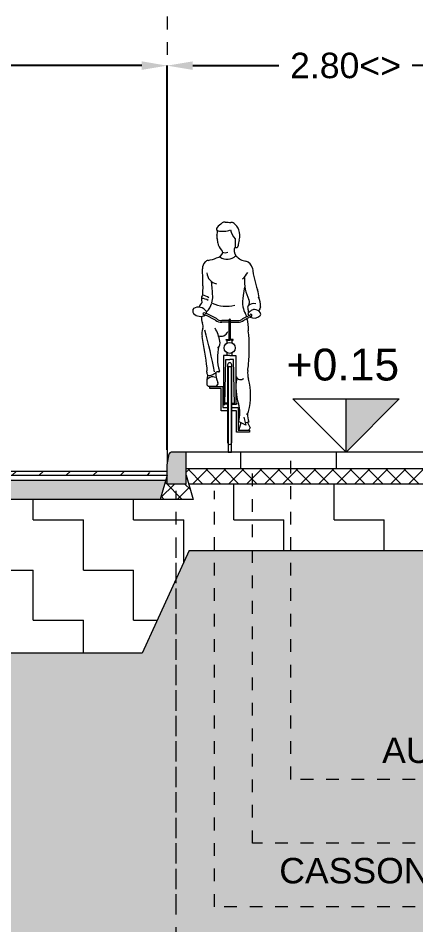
# Model space of a CAD drawing. Header units: millimetres. Extents: x -19 to 261, y -91 to 25.
# Drawn here: x 225.5 to 228.62, y -3.57 to 3.54 of the extents above; entities that cross this region are included whole.
import ezdxf

# ---------------------------------------------------------------- set-up
doc = ezdxf.new("R2010")
doc.units = ezdxf.units.MM
doc.linetypes.add('ACAD_ISO14W100_S12', pattern=[0.06, 0, -0.03, 0, -0.03])
doc.linetypes.add('ALL_S14', pattern=[0.08, 0, -0.08])
doc.layers.get('0').update_dxf_attribs({"true_color": 0x000000})
doc.layers.add('XR$3$STANDARD_1', color=7, linetype='Continuous', lineweight=18, true_color=0x000000)
doc.styles.add('ARIAL', font='arial.ttf')
doc.styles.add('DIMSTYLE_5', font='arial.ttf')
doc.dimstyles.new('DIMSTYLE_5', dxfattribs={"dimtxt": 0.2, "dimasz": 0.2, "dimexe": 0, "dimexo": 1e-06, "dimgap": 0.1, "dimtad": 0, "dimtoh": 1, "dimzin": 1, "dimdsep": 46, "dimtxsty": 'DIMSTYLE_5', "dimcen": 0, "dimadec": 0, "dimazin": 0, "dimtfac": 1, "dimtdec": 4, "dimtix": 1, "dimtofl": 0, "dimtmove": 1, "dimatfit": 3, "dimfxl": 1, "dimtolj": 1, "dimtzin": 1, "dimarcsym": 0})
pattern_1 = [(0, (0.7875, 0.7875), (0.39375, 0.39375), [0.39375, -0.39375]), (90, (0.7875, 0.7875), (-0.39375, 0.39375), [0.39375, -0.39375])]
pattern_2 = [(45, (0, 0), (-0.07071068, 0.07071068), []), (135, (0, 0), (-0.07071068, -0.07071068), [])]

# ---------------------------------------------------------------- blocks, each defined once
blk = doc.blocks.new('*D33')
at = {"color": 0, "lineweight": -2}
for p, q in [((226.6711, 5.157), (226.6711, 4.1217)), ((226.8711, 4.1217), (229.2495, 4.1217)), ((232.6711, 4.1217), (230.2927, 4.1217)), ((232.8711, 3.1722), (232.8711, 4.1217))]:
    blk.add_line(p, q, dxfattribs=at)
at = {"color": 0}
for points in [[(226.8711, 4.155), (226.8711, 4.0883), (226.6711, 4.1217)], [(232.6711, 4.0883), (232.6711, 4.155), (232.8711, 4.1217)]]:
    blk.add_solid(points, dxfattribs=at)
at = {"layer": 'Defpoints', "color": 0}
for p in [(226.6711, 5.157), (232.8711, 4.1217), (232.8711, 3.1722)]:
    blk.add_point(p, dxfattribs=at)
at = {"color": 0, "insert": (229.7711, 4.1217), "char_height": 0.2, "attachment_point": 5, "style": 'DIMSTYLE_5'}
blk.add_mtext('\\A1;6.20<>', dxfattribs=at)
blk = doc.blocks.new('COMPLEXOBJECT_2')
at = {"layer": 'XR$3$STANDARD_1', "color": 18, "lineweight": 18, "true_color": 0x000000}
for p, q in [((227.2051, 1.8141), (227.2047, 1.7497)), ((227.0502, 1.1751), (226.9732, 1.2144)), ((227.0576, 1.1865), (226.9744, 1.229)), ((227.2655, 1.1865), (227.3249, 1.2168)), ((227.1543, 1.1717), (227.0987, 1.1717)), ((227.1543, 1.1582), (227.0987, 1.1582)), ((227.1543, 1.1739), (227.1543, 1.0234)), ((227.1688, 1.0234), (227.1688, 1.1739)), ((227.1688, 1.1717), (227.2244, 1.1717)), ((227.1688, 1.1582), (227.2244, 1.1582)), ((227.2729, 1.1751), (227.3311, 1.2048)), ((227.1349, 1.0163), (227.1349, 1.0234)), ((227.1349, 1.0234), (227.1616, 1.0234)), ((227.1413, 1.0163), (227.1349, 1.0163)), ((227.1413, 0.9952), (227.1413, 1.0163)), ((227.1413, 1.0163), (227.1616, 1.0163)), ((227.1883, 1.0234), (227.1616, 1.0234)), ((227.1818, 1.0163), (227.1616, 1.0163)), ((227.1818, 1.0163), (227.1883, 1.0163)), ((227.1818, 0.9952), (227.1818, 1.0163)), ((227.1883, 1.0163), (227.1883, 1.0234)), ((227.1616, 0.8977), (227.1135, 0.8977)), ((227.1135, 0.8977), (227.1135, 0.5119)), ((227.1236, 0.5119), (227.1312, 0.8646)), ((227.1312, 0.8646), (227.1616, 0.8646)), ((227.1413, 0.8977), (227.1413, 0.9187)), ((227.1616, 0.8977), (227.2096, 0.8977)), ((227.1919, 0.8646), (227.1616, 0.8646)), ((227.1818, 0.8977), (227.1818, 0.9187)), ((227.1996, 0.5119), (227.1919, 0.8646)), ((227.2096, 0.8977), (227.2096, 0.5119)), ((227.1455, 0.8238), (227.1455, 0.215)), ((227.1499, 0.8072), (227.1499, 0.1381)), ((227.1759, 0.8072), (227.1499, 0.8072)), ((227.1759, 0.4206), (227.1759, 0.8072)), ((227.1776, 0.2148), (227.1776, 0.8238)), ((227.0068, 0.6391), (227.0068, 0.6549)), ((227.0068, 0.6549), (227.1091, 0.6549)), ((227.1091, 0.6549), (227.1091, 0.5232)), ((227.0955, 0.6391), (227.0068, 0.6391)), ((227.0955, 0.4625), (227.0955, 0.6391)), ((227.1135, 0.5232), (227.1069, 0.5232)), ((227.1069, 0.5232), (227.1069, 0.5154)), ((227.1135, 0.5154), (227.1069, 0.5154)), ((227.1091, 0.5154), (227.1091, 0.4882)), ((227.1135, 0.5119), (227.1236, 0.5119)), ((227.1455, 0.5154), (227.1236, 0.5154)), ((227.1455, 0.5232), (227.1238, 0.5232)), ((227.1776, 0.5232), (227.1993, 0.5232)), ((227.1776, 0.5154), (227.1995, 0.5154)), ((227.2096, 0.5119), (227.1996, 0.5119)), ((227.2096, 0.5232), (227.2163, 0.5232)), ((227.2096, 0.5154), (227.2163, 0.5154)), ((227.2163, 0.5232), (227.2163, 0.5154)), ((227.1455, 0.4625), (227.0955, 0.4625)), ((227.1091, 0.4882), (227.1455, 0.4882)), ((227.1776, 0.4882), (227.2276, 0.4882)), ((227.214, 0.4625), (227.1776, 0.4625)), ((227.214, 0.2959), (227.214, 0.4625)), ((227.2276, 0.4882), (227.2276, 0.3116)), ((227.1759, 0.1381), (227.1759, 0.4206)), ((227.2881, 0.3494), (227.2298, 0.3782)), ((227.2479, 0.3693), (227.2345, 0.3139)), ((227.2731, 0.4138), (227.2881, 0.3494)), ((227.3116, 0.3748), (227.2831, 0.3677)), ((227.3023, 0.3725), (227.3216, 0.3287)), ((227.3164, 0.2959), (227.214, 0.2959)), ((227.2276, 0.3116), (227.3164, 0.3116)), ((227.3164, 0.3116), (227.3164, 0.2959)), ((227.1499, 0.1381), (227.1759, 0.1381))]:
    blk.add_line(p, q, dxfattribs=at)
blk.add_circle((227.1616, 0.9569), 0.0433, dxfattribs=at)
for centre, radius, start, end in [((227.3615, 1.6134), 0.4156, 128.75854, 136.03764), ((227.1225, 1.9111), 0.0338, 82.41992, 128.75854), ((227.1648, 2.2292), 0.2871, 262.41992, 271.04607), ((227.1708, 1.9007), 0.0415, 53.34722, 91.04607), ((227.1284, 1.8437), 0.1125, 20.2023, 53.34722), ((227.0734, 1.8913), 0.0153, 136.03764, 258.1444), ((226.974, 1.8641), 0.091, 344.99393, 9.63663), ((227.107, 2.0515), 0.179, 258.1444, 289.74299), ((227.308, 1.9149), 0.1441, 192.78346, 224.4062), ((227.12, 1.8406), 0.1215, 342.26765, 20.2023), ((227.1105, 1.8275), 0.0503, 164.99393, 204.23322), ((227.0129, 1.7836), 0.0568, 357.67431, 24.23322), ((227.1559, 1.7883), 0.0866, 184.65829, 227.16266), ((227.3885, 1.7548), 0.1604, 162.26765, 178.98137), ((227.0753, 1.7014), 0.032, 5.25511, 47.16266), ((227.1257, 1.7451), 0.0413, 239.89895, 299.38872), ((227.2536, 1.7187), 0.058, 147.60237, 224.49401), ((227.215, 1.7579), 0.0131, 218.24711, 358.98137), ((226.9988, 1.6021), 0.042, 99.24383, 136.00279), ((226.9492, 1.9066), 0.2665, 279.24383, 294.2493), ((227.0531, 1.7196), 0.0562, 275.72859, 344.18728), ((227.1416, 1.7463), 0.0942, 232.57696, 316.15659), ((227.3179, 1.7818), 0.1481, 224.49401, 258.64869), ((227.022, 1.5797), 0.0743, 136.00279, 181.83376), ((222.0289, 1.3522), 4.924, 1.07184, 2.62103), ((227.2762, 1.5739), 0.064, 7.4567, 78.64869), ((228.1899, 1.6935), 0.8576, 187.4567, 199.08496), ((227.0796, 1.5552), 0.0988, 185.10136, 257.03365), ((227.1299, 1.6481), 0.1997, 311.54118, 330.42687), ((227.6146, 1.4851), 0.3375, 176.46716, 206.4744), ((226.3065, 1.4322), 0.6457, 354.70902, 1.07184), ((226.1045, 1.3399), 0.9242, 1.50268, 8.37909), ((228.8981, 1.1012), 1.6531, 168.2757, 170.72088), ((226.965, 1.3506), 0.0247, 129.2914, 195.10189), ((226.9277, 1.2678), 0.107, 49.27496, 78.27999), ((226.8767, 1.3587), 0.1517, 341.62148, 2.06582), ((227.5503, 1.3214), 0.2875, 170.72088, 188.56679), ((227.152, 1.3344), 0.2407, 3.58145, 19.08496), ((227.2816, 1.2911), 0.1232, 354.77311, 30.9956), ((226.9831, 1.2639), 0.0616, 129.58964, 168.41759), ((227.0701, 1.3383), 0.129, 177.37106, 192.07582), ((226.9458, 1.2674), 0.0769, 52.76304, 91.22438), ((226.8813, 1.3455), 0.1443, 313.96157, 344.89155), ((227.1371, 1.569), 0.285, 246.36264, 283.12684), ((227.3154, 1.2809), 0.0116, 121.93127, 192.59613), ((227.2739, 1.3154), 0.0431, 325.18512, 26.4744), ((227.3561, 1.2156), 0.0886, 83.34563, 121.93127), ((226.9038, 1.2458), 0.0329, 138.00882, 215.14588), ((226.9339, 1.2862), 0.0823, 226.13887, 298.0129), ((226.916, 1.2017), 0.0749, 32.26953, 121.26813), ((226.9609, 1.2217), 0.00917, 55.74273, 216.81809), ((226.9409, 1.0535), 0.1632, 78.8238, 85.54402), ((226.9722, 1.2371), 0.00846, 248.07322, 32.26953), ((227.4059, 1.2997), 0.1414, 188.56679, 212.172), ((227.2183, 1.1816), 0.0802, 14.70343, 32.172), ((227.1025, 1.2333), 0.2065, 1.73918, 12.59613), ((227.3162, 1.2252), 0.0118, 128.21784, 287.42701), ((227.4831, 1.0133), 0.2815, 122.88928, 128.21784), ((227.3276, 1.2122), 0.00885, 285.50163, 129.07799), ((227.357, 1.2083), 0.0493, 91.29277, 122.88928), ((227.3571, 1.2036), 0.054, 34.13955, 91.29277), ((227.6222, 1.1772), 0.2409, 154.76347, 163.1333), ((227.3855, 1.2229), 0.0196, 312.10852, 34.13955), ((227.048, 1.193), 0.109, 173.91073, 203.39349), ((226.9036, 1.1271), 0.0498, 338.42543, 26.99521), ((227.0987, 1.2364), 0.0781, 231.64878, 270), ((227.0987, 1.2364), 0.0646, 230.51976, 270), ((227.1616, 1.1739), 0.00721, 0, 180), ((227.2244, 1.2364), 0.0646, 270, 309.48024), ((227.2244, 1.2364), 0.0781, 270, 308.35122), ((227.2183, 1.1816), 0.0802, 356.00374, 4.58326), ((226.9313, 1.103), 0.377, 358.20269, 13.10299), ((227.3533, 1.2586), 0.0677, 242.36844, 312.10852), ((227.0537, 1.0678), 0.1115, 158.42543, 191.66204), ((222.5698, -0.1174), 4.5599, 11.20053, 15.43628), ((226.7432, 0.9382), 0.3497, 11.96291, 29.62382), ((227.0932, 1.1058), 0.0579, 249.00095, 338.8356), ((226.0316, 0.9534), 1.2838, 354.39776, 6.1631), ((224.2103, 0.4809), 2.7918, 6.55027, 11.66204), ((227.0237, 0.9977), 0.063, 316.81453, 11.96291), ((227.4094, 0.8792), 0.3445, 164.75252, 197.55003), ((226.865, 0.791), 0.1191, 347.78234, 4.04254), ((227.1616, 0.8238), 0.016, 0, 180), ((225.3551, 1.0197), 1.9636, 352.96094, 354.39776), ((227.2308, 0.6783), 0.2499, 165.67967, 181.06585), ((227.0026, 0.7612), 0.0216, 167.78234, 281.50533), ((227.0262, 0.6754), 0.0544, 64.16735, 137.23315), ((226.9899, 0.8233), 0.085, 281.50533, 304.17952), ((226.5915, 1.41), 0.7942, 304.17952, 305.73058), ((227.1979, 0.7516), 0.1455, 174.59837, 206.69638), ((227.0672, 0.7487), 0.0204, 71.73764, 125.73058), ((227.0754, 0.7736), 0.00581, 251.73764, 17.55003), ((227.6292, 0.6463), 0.4185, 170.41102, 197.77142), ((227.2465, 0.7483), 0.0402, 209.45555, 310.90748), ((227.4762, 0.7578), 0.1735, 172.96094, 195.12414), ((226.826, 0.5821), 0.5, 345.47309, 15.12414), ((226.9989, 0.674), 0.018, 181.06585, 268.22182), ((227.0303, 1.6864), 1.0309, 268.22182, 271.06585), ((227.0491, 0.6768), 0.0211, 271.06585, 26.69638), ((227.0159, 0.4498), 0.2255, 341.51625, 17.77142), ((227.279, 0.4647), 0.032, 297.50013, 345.47309), ((227.5203, 0.4411), 0.2189, 179.80039, 197.62077), ((227.3005, 0.3312), 0.0212, 249.20109, 353.30159), ((227.1616, 0.215), 0.016, 180, 359.43195)]:
    blk.add_arc(centre, radius, start, end, dxfattribs=at)
blk = doc.blocks.new('*D39')
at = {"color": 0, "lineweight": -2}
for p, q in [((221.6711, 0.157), (221.6711, 3.1722)), ((221.8711, 3.1722), (223.6501, 3.1722)), ((226.4711, 3.1722), (224.6921, 3.1722)), ((226.6711, 0.157), (226.6711, 3.1722))]:
    blk.add_line(p, q, dxfattribs=at)
at = {"color": 0}
for points in [[(221.8711, 3.2056), (221.8711, 3.1389), (221.6711, 3.1722)], [(226.4711, 3.1389), (226.4711, 3.2056), (226.6711, 3.1722)]]:
    blk.add_solid(points, dxfattribs=at)
at = {"layer": 'Defpoints', "color": 0}
for p in [(226.6711, 3.1722), (221.6711, 0.157), (226.6711, 0.157)]:
    blk.add_point(p, dxfattribs=at)
at = {"color": 0, "insert": (224.1711, 3.1722), "char_height": 0.2, "attachment_point": 5, "style": 'DIMSTYLE_5'}
blk.add_mtext('\\A1;5.00<>', dxfattribs=at)
blk = doc.blocks.new('*D40')
at = {"color": 0, "lineweight": -2}
for p, q in [((226.6711, 0.157), (226.6711, 3.1722)), ((226.8711, 3.1722), (227.5484, 3.1722)), ((229.2711, 3.1722), (228.5938, 3.1722)), ((229.4711, 2.9354), (229.4711, 3.1722))]:
    blk.add_line(p, q, dxfattribs=at)
at = {"color": 0}
for points in [[(226.8711, 3.2056), (226.8711, 3.1389), (226.6711, 3.1722)], [(229.2711, 3.1389), (229.2711, 3.2056), (229.4711, 3.1722)]]:
    blk.add_solid(points, dxfattribs=at)
at = {"layer": 'Defpoints', "color": 0}
for p in [(229.4711, 3.1722), (229.4711, 2.9354), (226.6711, 0.157)]:
    blk.add_point(p, dxfattribs=at)
at = {"color": 0, "insert": (228.0711, 3.1722), "char_height": 0.2, "attachment_point": 5, "style": 'DIMSTYLE_5'}
blk.add_mtext('\\A1;2.80<>', dxfattribs=at)

msp = doc.modelspace()

# ---------------------------------------------------------------- hatches: boundary and pattern name
at = {"layer": 'XR$3$STANDARD_1', "lineweight": 5, "true_color": 0xadadad}
msp.add_hatch(color=253, dxfattribs=at).paths.add_polyline_path([(228.0754, 0.5561), (228.0754, 0.1381), (228.4933, 0.5561)], flags=0)
at = {"layer": 'XR$3$STANDARD_1', "lineweight": 18, "true_color": 0x0000ff}
h = msp.add_hatch(dxfattribs=at)
h.set_pattern_fill('TRATTEGGIO_8', color=5, scale=0.1, style=0, pattern_type=2)
h.set_pattern_definition([(135, (0, 0), (-0.21213203, -0.21213203), [0.2, -0.1]), (135, (-0.10607, -0.10607), (-0.21213203, -0.21213203), [0.2, -0.1])])
h.paths.add_polyline_path([(211.4323, -4.5429), (212.7195, -5.1681), (215.7633, -4.6212), (223.563, -4.9303), (226.4166, -4.4547), (232.8609, -5.073), (238.8771, -4.3596), (247.3085, -4.5429), (251.7716, -2.2422), (251.7716, -0.0119), (245.3448, -0.0119), (245.3448, -0.2619), (245.4948, -0.2619), (245.4948, -0.4619), (245.1448, -0.4619), (245.1414, 0.0864), (244.4298, 0.0858), (244.4298, -0.0419), (244.4847, -0.2319), (244.3427, -0.7619), (241.7768, -0.7619), (241.6348, -0.2319), (241.6897, -0.0419), (241.6897, 0.0381), (241.6931, 0.0952), (241.5625, 0.049), (240.9666, 0.09), (240.5659, 0.0961), (240.3113, 0.0771), (240.0255, 0.0827), (240.0085, 0.097), (240.0192, 0.0381), (240.0192, -0.0419), (240.074, -0.2319), (239.9401, -0.7319), (237.8319, -0.7319), (237.1232, -3.3766), (235.6012, -3.3766), (234.8925, -0.7319), (232.7983, -0.7319), (232.6643, -0.2319), (232.7192, -0.0419), (232.7192, 0.0381), (232.7287, 0.1035), (232.0732, 0.0844), (231.5165, 0.0522), (231.0081, 0.0444), (230.427, 0.0444), (229.9186, 0.0522), (229.6379, 0.0665), (229.4756, 0.0836), (229.4797, 0.0381), (229.4797, -0.0419), (229.5346, -0.2319), (229.4274, -0.6319), (226.8432, -0.6319), (226.5873, -1.1919), (226.4744, -1.439), (225.4041, -1.439), (223.4772, -1.439), (223.297, -3.8676), (220.2437, -3.8676), (220.0479, -2.484), (218.0279, -2.484), (216.9132, -1.1919), (211.247, -1.1919), (211.247, 0.1381), (210.0394, 0.1381), (210.0394, -2.7919), (210.5394, -2.7919), (210.6394, -3.5619), (204.284, -3.5619), (204.284, -5.0572)], flags=0)
at = {"layer": 'XR$3$STANDARD_1', "lineweight": 30, "true_color": 0x000000}
h = msp.add_hatch(dxfattribs=at)
h.set_pattern_fill('TRATTEGGIO_45', color=18, style=0, pattern_type=2)
h.set_pattern_definition([(45, (0, 0), (-14.1421, 14.1421), []), (135, (0, 0), (-14.1421, -14.1421), [])])
h.paths.add_polyline_path([(226.6711, 0.0381), (226.6711, -0.1119), (226.8211, -0.1119), (226.8211, 0.0727), (226.8211, 0.1381), (226.7013, 0.1381), (226.7006, 0.1381), (226.6998, 0.1381), (226.699, 0.138), (226.6982, 0.1378), (226.6975, 0.1376), (226.6967, 0.1374), (226.696, 0.1372), (226.6953, 0.1369), (226.6946, 0.1365), (226.6939, 0.1362), (226.6932, 0.1358), (226.6926, 0.1353), (226.692, 0.1349), (226.6914, 0.1344), (226.6908, 0.1338), (226.6903, 0.1333), (226.6898, 0.1327), (226.6893, 0.1321), (226.6888, 0.1315), (226.6884, 0.1308), (226.6881, 0.1301), (226.6877, 0.1294), (226.6874, 0.1287), (226.6871, 0.128), (226.6869, 0.1273), (226.6867, 0.1265), (226.6866, 0.1257)], flags=0)
at = {"layer": 'XR$3$STANDARD_1', "lineweight": 30, "true_color": 0xff9f7f}
msp.add_hatch(color=21, dxfattribs=at).paths.add_polyline_path([(226.8211, 0.1381), (226.7013, 0.1381), (226.7006, 0.1381), (226.6998, 0.1381), (226.699, 0.138), (226.6982, 0.1378), (226.6975, 0.1376), (226.6967, 0.1374), (226.696, 0.1372), (226.6953, 0.1369), (226.6946, 0.1365), (226.6939, 0.1362), (226.6932, 0.1358), (226.6926, 0.1353), (226.692, 0.1349), (226.6914, 0.1344), (226.6908, 0.1338), (226.6903, 0.1333), (226.6898, 0.1327), (226.6893, 0.1321), (226.6888, 0.1315), (226.6884, 0.1308), (226.6881, 0.1301), (226.6877, 0.1294), (226.6874, 0.1287), (226.6871, 0.128), (226.6869, 0.1273), (226.6867, 0.1265), (226.6866, 0.1257), (226.6711, 0.0381), (226.6711, -0.1119), (226.8211, -0.1119)], flags=0)
at = {"layer": 'XR$3$STANDARD_1', "lineweight": 5, "true_color": 0x000000}
h = msp.add_hatch(dxfattribs=at)
h.set_pattern_fill('RETINO', color=18, scale=0.375, style=0, pattern_type=2)
h.set_pattern_definition([(0, (0.75, 0.75), (0.375, 0.375), [0.375, -0.375]), (90, (0.75, 0.75), (-0.375, 0.375), [0.375, -0.375])])
h.paths.add_polyline_path([(229.3297, 0.0081), (229.3297, 0.1381), (226.8211, 0.1381), (226.8211, 0.0081)], flags=0)
at = {"layer": 'XR$3$STANDARD_1', "lineweight": 5, "true_color": 0x0000ff}
h = msp.add_hatch(dxfattribs=at)
h.set_pattern_fill('TRATTEGGIO_150', color=5, scale=0.1, style=0, pattern_type=2)
h.set_pattern_definition(pattern_2)
h.paths.add_polyline_path([(226.8211, 0.0081), (226.8211, -0.1119), (229.3297, -0.1119), (229.3297, 0.0081)], flags=0)
at = {"layer": 'XR$3$STANDARD_1', "lineweight": 18, "true_color": 0x0000ff}
h = msp.add_hatch(dxfattribs=at)
h.set_pattern_fill('TRATTEGGIO_16', color=5, scale=0.1, style=0, pattern_type=2)
h.set_pattern_definition([(45, (0, 0), (-0.21213203, 0.21213203), []), (45, (-0.10607, 0.10607), (-0.21213203, 0.21213203), [])])
h.paths.add_polyline_path([(225.4195, -0.0419), (226.5355, -0.0419), (226.5355, -0.0119), (225.4195, -0.0119)], flags=0)
h = msp.add_hatch(dxfattribs=at)
h.set_pattern_fill('TRATTEGGIO_150', color=5, scale=0.1, style=0, pattern_type=2)
h.set_pattern_definition(pattern_2)
h.paths.add_polyline_path([(226.6162, -0.2319), (226.876, -0.2319), (226.8211, -0.0419), (226.8211, -0.1119), (226.6711, -0.1119), (226.6711, -0.0419)], flags=0)
at = {"layer": 'XR$3$STANDARD_1', "lineweight": 5, "true_color": 0x0000ff}
h = msp.add_hatch(dxfattribs=at)
h.set_pattern_fill('TRATTEGGIO_18', color=5, scale=0.1, style=0, pattern_type=2)
h.set_pattern_definition([(45, (0, 0), (-0.049497475, 0.049497475), [0.001, -0.001]), (45, (-0.02475, 0.02475), (-0.049497475, 0.049497475), [0.001, -0.001])])
h.paths.add_polyline_path([(225.4195, -0.2319), (226.6162, -0.2319), (226.6596, -0.0819), (214.1256, -0.0819), (214.1256, -0.2319), (224.8566, -0.2319), (224.8566, -0.0869), (225.4195, -0.0869)], flags=0)
at = {"layer": 'XR$3$STANDARD_1', "lineweight": 5, "true_color": 0x000000}
h = msp.add_hatch(dxfattribs=at)
h.set_pattern_fill('RETINO', color=18, scale=0.39375, style=0, pattern_type=2)
h.set_pattern_definition(pattern_1)
h.paths.add_polyline_path([(229.2748, -0.2319), (229.3095, -0.1119), (226.8413, -0.1119), (226.876, -0.2319), (226.736, -0.2319), (226.8432, -0.6319), (229.4274, -0.6319), (229.5346, -0.2319)], flags=0)
h = msp.add_hatch(dxfattribs=at)
h.set_pattern_fill('RETINO', color=18, scale=0.39375, style=0, pattern_type=2)
h.set_pattern_definition(pattern_1)
h.paths.add_polyline_path([(225.4195, -1.0869), (224.8595, -1.0869), (224.6979, -0.8661), (224.6979, -0.7683), (224.6566, -0.7683), (224.6566, -0.7369), (224.6498, -0.7369), (224.6209, -0.7148), (223.5368, -0.8152), (223.4772, -1.439), (225.4041, -1.439), (226.4744, -1.439), (226.5873, -1.1919), (226.8432, -0.6319), (226.7804, -0.3974), (226.876, -0.2319), (226.6711, -0.2319), (226.6162, -0.2319), (225.4195, -0.2319)], flags=0)

# ---------------------------------------------------------------- linework, layer by layer
at = {"layer": 'XR$3$STANDARD_1', "color": 1, "linetype": 'ALL_S14', "lineweight": 18, "true_color": 0xff0000}
msp.add_line((226.6711, 5.157), (226.6711, -0.0119), dxfattribs=at)
at = {"layer": 'XR$3$STANDARD_1', "color": 5, "lineweight": 5, "true_color": 0x0000ff}
for p, q in [((228.0754, 0.1381), (227.6575, 0.5561)), ((227.6575, 0.5561), (228.4933, 0.5561)), ((228.0754, 0.1381), (228.4933, 0.5561))]:
    msp.add_line(p, q, dxfattribs=at)
at = {"layer": 'XR$3$STANDARD_1', "color": 18, "lineweight": 5, "true_color": 0x000000}
msp.add_line((228.0754, 0.1381), (228.0754, 0.5561), dxfattribs=at)
at = {"layer": 'XR$3$STANDARD_1', "color": 5, "lineweight": 18, "true_color": 0x0000ff}
for p, q in [((226.6711, 0.0381), (226.6866, 0.1257)), ((226.8211, -0.1119), (226.8211, 0.1381)), ((226.6711, -0.1119), (226.6711, 0.0381)), ((229.3297, 0.0081), (226.8211, 0.0081)), ((214.1256, -0.0419), (226.6711, -0.0419)), ((226.6711, -0.0419), (226.6162, -0.2319)), ((226.8211, -0.0419), (226.876, -0.2319)), ((214.1256, -0.0819), (226.6596, -0.0819)), ((226.8211, -0.1119), (226.6711, -0.1119)), ((229.3095, -0.1119), (226.8413, -0.1119)), ((226.876, -0.2319), (214.1256, -0.2319)), ((226.8432, -0.6319), (229.4274, -0.6319))]:
    msp.add_line(p, q, dxfattribs=at)
at = {"layer": 'XR$3$STANDARD_1', "color": 18, "lineweight": 18, "true_color": 0x000000}
for p, q in [((229.4495, 0.1381), (226.7013, 0.1381)), ((226.6711, -0.0119), (213.4865, -0.0119)), ((226.8432, -0.6319), (226.5873, -1.1919)), ((226.5873, -1.1919), (226.4744, -1.439)), ((226.4744, -1.439), (223.4772, -1.439))]:
    msp.add_line(p, q, dxfattribs=at)
at = {"layer": 'XR$3$STANDARD_1', "color": 1, "linetype": 'ACAD_ISO14W100_S12', "lineweight": 18, "true_color": 0xff0000}
for p, q in [((227.642, -2.4293), (227.642, 0.074)), ((227.342, -2.9293), (227.342, 0.0072)), ((226.742, -3.4302), (226.742, -0.1658)), ((227.042, -3.4293), (227.042, -0.1649)), ((226.742, -3.8902), (226.742, -0.6258)), ((233.4186, -2.4293), (227.642, -2.4293)), ((233.4186, -2.9293), (227.342, -2.9293)), ((233.4186, -3.4293), (227.042, -3.4293))]:
    msp.add_line(p, q, dxfattribs=at)
at = {"layer": 'XR$3$STANDARD_1', "color": 5, "lineweight": 18, "true_color": 0x0000ff}
msp.add_arc((226.7013, 0.1231), 0.015, 90, 170, dxfattribs=at)

# ---------------------------------------------------------------- block references
at = {"layer": 'XR$3$STANDARD_1', "color": 18, "lineweight": 18, "true_color": 0x000000}
msp.add_blockref('COMPLEXOBJECT_2', (0, 0), dxfattribs=at)

# ---------------------------------------------------------------- texts
at = {"layer": 'XR$3$STANDARD_1', "color": 5, "lineweight": 5, "true_color": 0x0000ff, "insert": (228.0506, 0.6975), "char_height": 0.25, "width": 2.195652, "attachment_point": 8, "style": 'ARIAL'}
msp.add_mtext('+0.15', dxfattribs=at)
at = {"layer": 'XR$3$STANDARD_1', "color": 18, "lineweight": 5, "true_color": 0x000000, "char_height": 0.2, "style": 'ARIAL'}
for s, insert, width, attachment_point in [('{\\fArial;PAVIMENTAZIONE IN MASSELLI}\\P{\\fArial;AUTOBLOCCANTI IN CALCESTRUZZO}', (233.4186, -1.7675), 10.480435, 3), ('CASSONETTO IN MISTA DI CAVA - sp. 30 cm', (233.4186, -3.306), 12.058696, 9)]:
    msp.add_mtext(s, dxfattribs=dict(at, insert=insert, width=width, attachment_point=attachment_point))

# ---------------------------------------------------------------- dimensions: what is measured, and where the dimension line sits
for base, p1, p2, picture, middle in [((232.8711, 4.1217), (226.6711, 5.157), (232.8711, 3.1722), '*D33', (229.7711, 4.1217)), ((226.6711, 3.1722), (221.6711, 0.157), (226.6711, 0.157), '*D39', (224.1711, 3.1722)), ((229.4711, 3.1722), (226.6711, 0.157), (229.4711, 2.9354), '*D40', (228.0711, 3.1722))]:
    dim = msp.add_linear_dim(base=base, p1=p1, p2=p2, text='<><>', dimstyle='DIMSTYLE_5', override={"dimscale": 1, "dimtxt": 0.2, "dimasz": 0.2, "dimexe": 0, "dimexo": 1e-06, "dimgap": 0.1, "dimtih": 0, "dimdec": 2, "dimlfac": 1, "dimzin": 4, "dimtxsty": 'DIMSTYLE_5', "dimcen": 0, "dimtix": 0, "dimtmove": 0, "dimtzin": 1})
    dim.commit()
    dim.dimension.update_dxf_attribs({"geometry": picture, "text_midpoint": middle})

doc.saveas('drawing.dxf')
